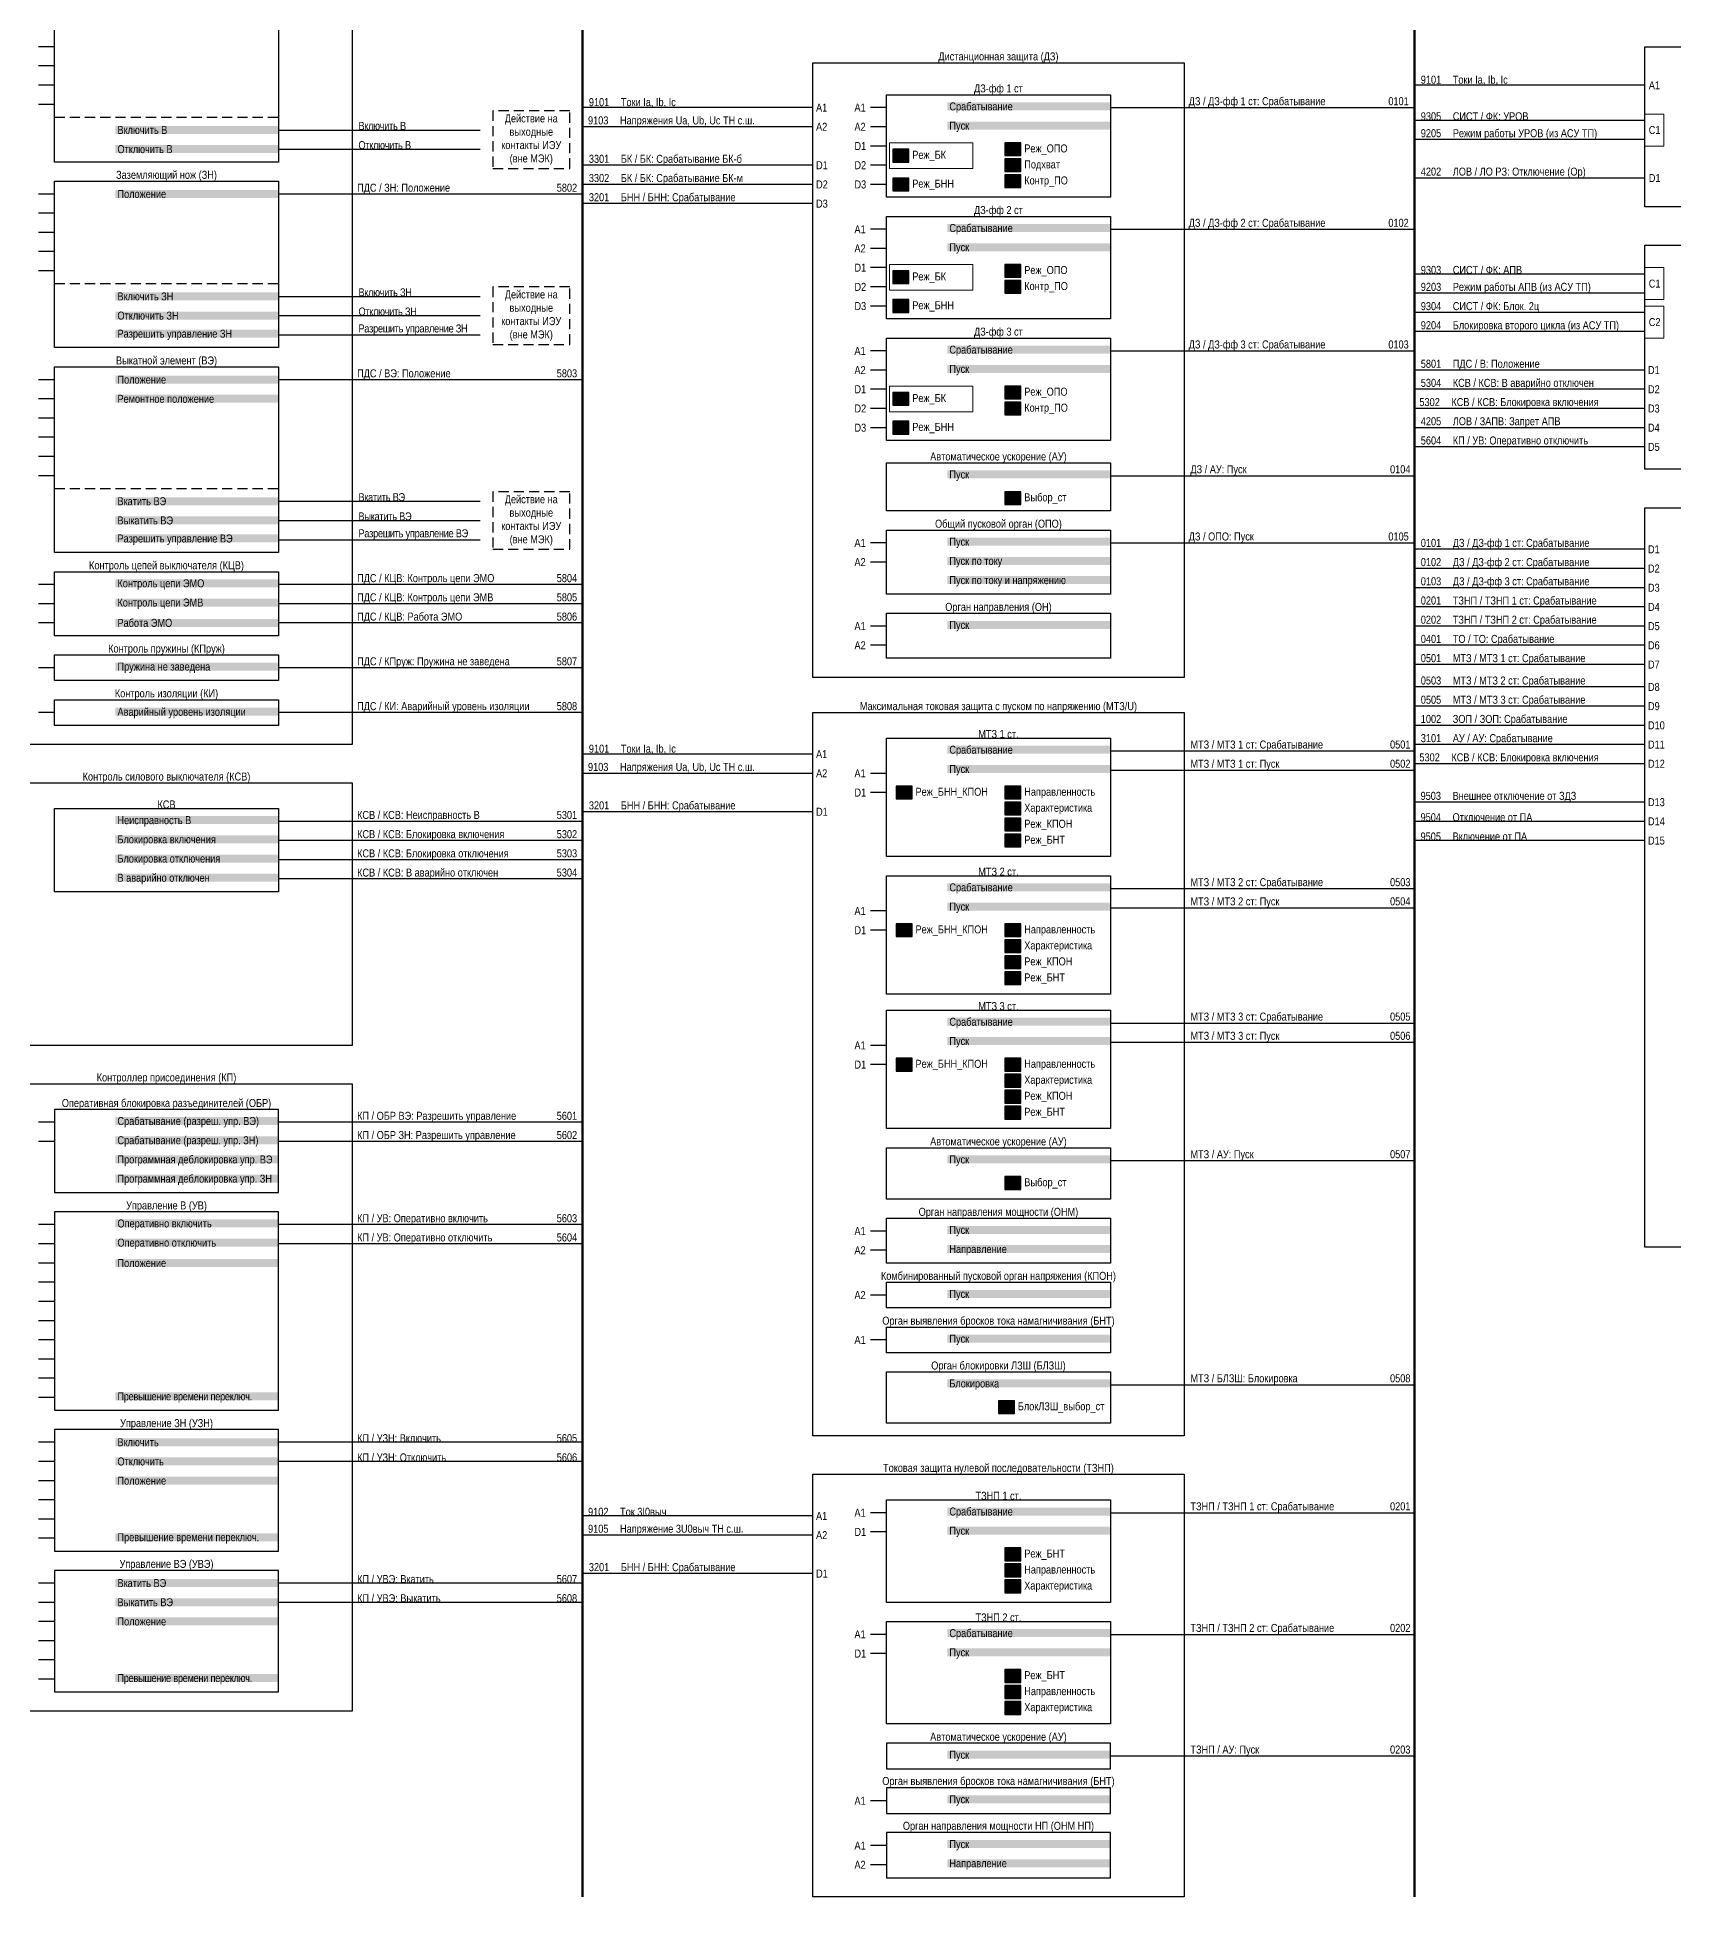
# Model space of a CAD drawing. Header units: millimetres. Extents: x 2179 to 12176, y -20554 to -12004.
# Drawn here: x 3894 to 4405, y -13749 to -13168 of the extents above; entities that cross this region are included whole.
import ezdxf
from ezdxf.enums import TextEntityAlignment as Align

# ---------------------------------------------------------------- set-up
doc = ezdxf.new("R2010")
doc.units = ezdxf.units.MM
doc.linetypes.add('HIDDEN2', pattern=[4.7625, 3.175, -1.5875])
for name, color, linetype, lineweight in [('GOOSE', 224, 'Continuous', 30), ('MMS', 190, 'Continuous', 30), ('Внутренняя шина', 4, 'Continuous', 70), ('Вход-Аналоги', 5, 'Continuous', 30), ('Линии связи', 75, 'Continuous', 30), ('Основная', 7, 'Continuous', 30), ('Сигналы внутр.', 13, 'Continuous', 30), ('Тонкая', 7, 'Continuous', 13), ('Цепи внешние', 134, 'Continuous', 30)]:
    doc.layers.add(name, color=color, linetype=linetype, lineweight=lineweight)
doc.styles.add('Narrow', font='ARIALN.TTF')
doc.styles.add('Табл дан', font='ARIALN.TTF')

# ---------------------------------------------------------------- blocks, each defined once
blk = doc.blocks.new('SW.3')
at = {"true_color": 0xadddf7}
h = blk.add_hatch(color=141, dxfattribs=at)
h.dxf.hatch_style = 1
h.paths.add_polyline_path([(5, 2), (0, 2), (0, -2), (5, -2)])
blk.add_lwpolyline([(5, 2), (0, 2), (0, -2), (5, -2)], close=True)
for points in [[(2, 1), (1, 1)], [(1, 0), (2, 0)], [(3, 0), (2, 1)], [(4, 0), (3, 0)], [(2, -1), (1, -1)]]:
    blk.add_lwpolyline(points)
blk = doc.blocks.new('SW.2')
at = {"true_color": 0xadddf7}
h = blk.add_hatch(color=141, dxfattribs=at)
h.dxf.hatch_style = 1
h.paths.add_polyline_path([(5, 2), (0, 2), (0, -2), (5, -2)])
blk.add_lwpolyline([(5, 2), (0, 2), (0, -2), (5, -2)], close=True)
for points in [[(1, 0), (2, 0)], [(2, 0), (3, 1)], [(3, 0), (4, 0)]]:
    blk.add_lwpolyline(points)

msp = doc.modelspace()

# ---------------------------------------------------------------- linework, layer by layer
at = {"layer": 'Внутренняя шина'}
for points in [[(4064, -13749), (4064, -13017)], [(4324, -13749), (4324, -13017)]]:
    msp.add_lwpolyline(points, dxfattribs=at)
at = {"layer": 'Линии связи'}
for points in [[(4396, -13183), (4324, -13183)], [(4229, -13190), (4324, -13190)], [(4396, -13194), (4324, -13194)], [(3969, -13197), (4032, -13197)], [(4136, -13196), (4064, -13196)], [(4396, -13200), (4324, -13200)], [(3969, -13203), (4032, -13203)], [(4136, -13208), (4064, -13208)], [(4064, -13217), (3969, -13217)], [(4136, -13214), (4064, -13214)], [(4136, -13220), (4064, -13220)], [(4229, -13228), (4324, -13228)], [(4396, -13242), (4324, -13242)], [(3969, -13249), (4032, -13249)], [(4396, -13248), (4324, -13248)], [(3969, -13255), (4032, -13255)], [(4396, -13254), (4324, -13254)], [(3969, -13261), (4032, -13261)], [(4396, -13260), (4324, -13260)], [(4229, -13266), (4324, -13266)], [(4064, -13275), (3969, -13275)], [(4396, -13272), (4324, -13272)], [(4396, -13278), (4324, -13278)], [(4396, -13284), (4324, -13284)], [(4396, -13290), (4324, -13290)], [(4396, -13296), (4324, -13296)], [(4229, -13305), (4324, -13305)], [(3969, -13313), (4032, -13313)], [(3969, -13319), (4032, -13319)], [(3969, -13325), (4032, -13325)], [(4229, -13326), (4324, -13326)], [(4396, -13328), (4324, -13328)], [(4064, -13339), (3969, -13339)], [(4396, -13334), (4324, -13334)], [(4064, -13345), (3969, -13345)], [(4396, -13340), (4324, -13340)], [(4064, -13351), (3969, -13351)], [(4396, -13346), (4324, -13346)], [(4396, -13352), (4324, -13352)], [(4396, -13358), (4324, -13358)], [(4064, -13365), (3969, -13365)], [(4396, -13364), (4324, -13364)], [(4396, -13371), (4324, -13371)], [(4064, -13379), (3969, -13379)], [(4396, -13377), (4324, -13377)], [(4396, -13383), (4324, -13383)], [(4229, -13391), (4324, -13391)], [(4396, -13389), (4324, -13389)], [(4229, -13397), (4324, -13397)], [(4396, -13395), (4324, -13395)], [(4136, -13398), (4064, -13398)], [(4396, -13407), (4324, -13407)], [(4064, -13413), (3969, -13413)], [(4136, -13410), (4064, -13410)], [(4396, -13413), (4324, -13413)], [(4064, -13419), (3969, -13419)], [(4396, -13419), (4324, -13419)], [(4064, -13425), (3969, -13425)], [(4064, -13431), (3969, -13431)], [(4229, -13434), (4324, -13434)], [(4229, -13440), (4324, -13440)], [(4229, -13476), (4324, -13476)], [(4229, -13482), (4324, -13482)], [(4064, -13507), (3969, -13507)], [(4064, -13513), (3969, -13513)], [(4229, -13519), (4324, -13519)], [(4064, -13539), (3969, -13539)], [(4064, -13545), (3969, -13545)], [(4229, -13589), (4324, -13589)], [(4064, -13607), (3969, -13607)], [(4064, -13613), (3969, -13613)], [(4229, -13629), (4324, -13629)], [(4136, -13636), (4064, -13636)], [(4064, -13651), (3969, -13651)], [(4136, -13648), (4064, -13648)], [(4064, -13657), (3969, -13657)], [(4229, -13667), (4324, -13667)], [(4229, -13705), (4324, -13705)]]:
    msp.add_lwpolyline(points, dxfattribs=at)
at = {"layer": 'Линии связи', "ltscale": 0.5}
for points in [[(4136, -13190), (4064, -13190)], [(4396, -13212), (4324, -13212)], [(4136, -13392), (4064, -13392)], [(4136, -13630), (4064, -13630)]]:
    msp.add_lwpolyline(points, dxfattribs=at)
at = {"layer": 'Основная', "linetype": 'HIDDEN2'}
for p, q in [((3899, -13193), (3969, -13193)), ((3899, -13245), (3969, -13245)), ((3899, -13309), (3969, -13309))]:
    msp.add_line(p, q, dxfattribs=at)
at = {"layer": 'Основная'}
for points in [[(3876, -13135), (3992, -13135), (3992, -13389), (3876, -13389)], [(3899, -13143), (3969, -13143), (3969, -13207), (3899, -13207)], [(4396, -13171), (4512, -13171), (4512, -13221), (4396, -13221)], [(4136, -13176), (4252, -13176), (4252, -13368), (4136, -13368)], [(4159, -13186), (4229, -13186), (4229, -13218), (4159, -13218)], [(3899, -13213), (3969, -13213), (3969, -13265), (3899, -13265)], [(4159, -13224), (4229, -13224), (4229, -13256), (4159, -13256)], [(4396, -13233), (4512, -13233), (4512, -13303), (4396, -13303)], [(4159, -13262), (4229, -13262), (4229, -13294), (4159, -13294)], [(3899, -13271), (3969, -13271), (3969, -13329), (3899, -13329)], [(4159, -13301), (4229, -13301), (4229, -13316), (4159, -13316)], [(4396, -13315), (4512, -13315), (4512, -13546), (4396, -13546)], [(4159, -13322), (4229, -13322), (4229, -13342), (4159, -13342)], [(3899, -13335), (3969, -13335), (3969, -13355), (3899, -13355)], [(4159, -13348), (4229, -13348), (4229, -13362), (4159, -13362)], [(3899, -13361), (3969, -13361), (3969, -13369), (3899, -13369)], [(3899, -13375), (3969, -13375), (3969, -13383), (3899, -13383)], [(4136, -13379), (4252, -13379), (4252, -13605), (4136, -13605)], [(4159, -13387), (4229, -13387), (4229, -13424), (4159, -13424)], [(3876, -13401), (3992, -13401), (3992, -13483), (3876, -13483)], [(3899, -13409), (3969, -13409), (3969, -13435), (3899, -13435)], [(4159, -13430), (4229, -13430), (4229, -13467), (4159, -13467)], [(4159, -13472), (4229, -13472), (4229, -13509), (4159, -13509)], [(3876, -13495), (3992, -13495), (3992, -13691), (3876, -13691)], [(3969, -13503), (3899, -13503), (3899, -13529), (3969, -13529)], [(4159, -13515), (4229, -13515), (4229, -13531), (4159, -13531)], [(3969, -13535), (3899, -13535), (3899, -13597), (3969, -13597)], [(4159, -13537), (4229, -13537), (4229, -13551), (4159, -13551)], [(4159, -13557), (4229, -13557), (4229, -13565), (4159, -13565)], [(4159, -13571), (4229, -13571), (4229, -13579), (4159, -13579)], [(4159, -13585), (4229, -13585), (4229, -13601), (4159, -13601)], [(3969, -13603), (3899, -13603), (3899, -13641), (3969, -13641)], [(4136, -13617), (4252, -13617), (4252, -13749), (4136, -13749)], [(4159, -13625), (4229, -13625), (4229, -13657), (4159, -13657)], [(3969, -13647), (3899, -13647), (3899, -13685), (3969, -13685)], [(4159, -13663), (4229, -13663), (4229, -13695), (4159, -13695)], [(4229, -13701), (4159, -13701), (4159, -13709), (4229, -13709)], [(4229, -13715), (4159, -13715), (4159, -13723), (4229, -13723)], [(4229, -13728.91), (4159, -13728.91), (4159, -13743.09), (4229, -13743.09)]]:
    msp.add_lwpolyline(points, close=True, dxfattribs=at)
for points in [[(3899, -13171), (3894, -13171)], [(3899, -13177), (3894, -13177)], [(3899, -13183), (3894, -13183)], [(3899, -13189), (3894, -13189)], [(4159, -13190), (4154, -13190)], [(4159, -13196), (4154, -13196)], [(4159, -13202), (4154, -13202)], [(4159, -13208), (4154, -13208)], [(3899, -13217), (3894, -13217)], [(4159, -13214), (4154, -13214)], [(3899, -13223), (3894, -13223)], [(3899, -13229), (3894, -13229)], [(4159, -13228), (4154, -13228)], [(3899, -13235), (3894, -13235)], [(4159, -13234), (4154, -13234)], [(4159, -13240), (4154, -13240)], [(3899, -13241), (3894, -13241)], [(4159, -13246), (4154, -13246)], [(4159, -13252), (4154, -13252)], [(4159, -13266), (4154, -13266)], [(3899, -13275), (3894, -13275)], [(4159, -13272), (4154, -13272)], [(3899, -13281), (3894, -13281)], [(4159, -13278), (4154, -13278)], [(3899, -13287), (3894, -13287)], [(4159, -13284), (4154, -13284)], [(3899, -13293), (3894, -13293)], [(4159, -13290), (4154, -13290)], [(3899, -13299), (3894, -13299)], [(3899, -13305), (3894, -13305)], [(4159, -13326), (4154, -13326)], [(4159, -13332), (4154, -13332)], [(3899, -13339), (3894, -13339)], [(3899, -13345), (3894, -13345)], [(3899, -13351), (3894, -13351)], [(4159, -13352), (4154, -13352)], [(4159, -13358), (4154, -13358)], [(3899, -13365), (3894, -13365)], [(3899, -13379), (3894, -13379)], [(4159, -13398), (4154, -13398)], [(4159, -13404), (4154, -13404)], [(4159, -13441), (4154, -13441)], [(4159, -13447), (4154, -13447)], [(4159, -13483), (4154, -13483)], [(4159, -13489), (4154, -13489)], [(3899, -13507), (3894, -13507)], [(3899, -13513), (3894, -13513)], [(3899, -13539), (3894, -13539)], [(4159, -13541), (4154, -13541)], [(3899, -13545), (3894, -13545)], [(4159, -13547), (4154, -13547)], [(3899, -13551), (3894, -13551)], [(3899, -13557), (3894, -13557)], [(3899, -13563), (3894, -13563)], [(4159, -13561), (4154, -13561)], [(3899, -13569), (3894, -13569)], [(3899, -13575), (3894, -13575)], [(4159, -13575), (4154, -13575)], [(3899, -13581), (3894, -13581)], [(3899, -13587), (3894, -13587)], [(3899, -13593), (3894, -13593)], [(3899, -13607), (3894, -13607)], [(3899, -13613), (3894, -13613)], [(3899, -13619), (3894, -13619)], [(3899, -13625), (3894, -13625)], [(4159, -13629), (4154, -13629)], [(3899, -13631), (3894, -13631)], [(4159, -13635), (4154, -13635)], [(3899, -13637), (3894, -13637)], [(3899, -13651), (3894, -13651)], [(3899, -13657), (3894, -13657)], [(3899, -13663), (3894, -13663)], [(3899, -13669), (3894, -13669)], [(4159, -13667), (4154, -13667)], [(3899, -13675), (3894, -13675)], [(4159, -13673), (4154, -13673)], [(3899, -13681), (3894, -13681)], [(4159, -13719), (4154, -13719)], [(4159, -13733), (4154, -13733)], [(4159, -13739), (4154, -13739)]]:
    msp.add_lwpolyline(points, dxfattribs=at)
at = {"layer": 'Основная', "linetype": 'HIDDEN2'}
for points in [[(4036, -13209), (4060, -13209), (4060, -13191), (4036, -13191)], [(4036, -13264), (4060, -13264), (4060, -13246), (4036, -13246)], [(4036, -13328), (4060, -13328), (4060, -13310), (4036, -13310)]]:
    msp.add_lwpolyline(points, close=True, dxfattribs=at)
at = {"layer": 'Тонкая'}
for points in [[(4396, -13192), (4402, -13192), (4402, -13202), (4396, -13202)], [(4160, -13201), (4186, -13201), (4186, -13209), (4160, -13209)], [(4160, -13239), (4186, -13239), (4186, -13247), (4160, -13247)], [(4396, -13240), (4402, -13240), (4402, -13250), (4396, -13250)], [(4396, -13252), (4402, -13252), (4402, -13262), (4396, -13262)], [(4160, -13277), (4186, -13277), (4186, -13285), (4160, -13285)]]:
    msp.add_lwpolyline(points, close=True, dxfattribs=at)

# ---------------------------------------------------------------- block references
at = {"layer": 'Основная'}
for name, p in [('SW.3', (4161, -13205)), ('SW.3', (4196, -13203)), ('SW.2', (4196, -13208)), ('SW.3', (4196, -13213)), ('SW.2', (4161, -13214)), ('SW.3', (4196, -13241)), ('SW.3', (4161, -13243)), ('SW.3', (4196, -13246)), ('SW.2', (4161, -13252)), ('SW.3', (4161, -13281)), ('SW.3', (4196, -13279)), ('SW.3', (4196, -13284)), ('SW.2', (4161, -13290)), ('SW.3', (4196, -13312)), ('SW.3', (4162, -13404)), ('SW.3', (4196, -13404)), ('SW.3', (4196, -13409)), ('SW.2', (4196, -13414)), ('SW.2', (4196, -13419)), ('SW.3', (4162, -13447)), ('SW.3', (4196, -13447)), ('SW.3', (4196, -13452)), ('SW.2', (4196, -13457)), ('SW.2', (4196, -13462)), ('SW.3', (4162, -13489)), ('SW.3', (4196, -13489)), ('SW.3', (4196, -13494)), ('SW.2', (4196, -13499)), ('SW.2', (4196, -13504)), ('SW.3', (4196, -13526)), ('SW.3', (4194, -13596)), ('SW.2', (4196, -13642)), ('SW.3', (4196, -13647)), ('SW.3', (4196, -13652)), ('SW.2', (4196, -13680)), ('SW.3', (4196, -13685)), ('SW.3', (4196, -13690))]:
    msp.add_blockref(name, p, dxfattribs=at)

# ---------------------------------------------------------------- texts
at = {"layer": 'GOOSE', "char_height": 2.5, "attachment_point": 7, "style": 'Narrow'}
for s, insert, width in [('9503^IВнешнее отключение от ЗДЗ', (4325.93, -13407), 73.0735), ('\\pt10;9504^IОтключение от ПА', (4325.93, -13413), 73.0735), ('9505^IВключение от ПА', (4325.93, -13419), 48)]:
    msp.add_mtext(s, dxfattribs=dict(at, insert=insert, width=width))
at = {"layer": 'MMS', "char_height": 2.5, "attachment_point": 7, "style": 'Narrow'}
for s, insert, width in [('9305^IСИСТ / ФК: УРОВ', (4326, -13194), 48), ('9205^IРежим работы УРОВ (из АСУ ТП)', (4326, -13200), 70), ('9303^IСИСТ / ФК: АПВ', (4326, -13242), 48), ('9203^IРежим работы АПВ (из АСУ ТП)', (4326, -13248), 70), ('\\pt10;9304^IСИСТ / ФК: Блок. 2ц', (4326, -13254), 48), ('9204^IБлокировка второго цикла (из АСУ ТП)', (4326, -13260), 70)]:
    msp.add_mtext(s, dxfattribs=dict(at, insert=insert, width=width))
at = {"layer": 'Вход-Аналоги', "char_height": 2.5, "attachment_point": 7, "style": 'Narrow'}
for s, insert, width in [('9101^IТоки Ia, Ib, Ic', (4326, -13183), 48), ('9101^IТоки Ia, Ib, Ic', (4066, -13190), 48), ('9103^IНапряжения Ua, Ub, Uc ТН с.ш.', (4065.73, -13196), 53.2651), ('9101^IТоки Ia, Ib, Ic', (4066, -13392), 48), ('9103^IНапряжения Ua, Ub, Uc ТН с.ш.', (4065.73, -13398), 53.2651), ('9102^IТок 3I0выч', (4065.75, -13630), 48), ('9105^IНапряжение 3U0выч ТН с.ш.', (4065.75, -13636), 70.25)]:
    msp.add_mtext(s, dxfattribs=dict(at, insert=insert, width=width))
at = {"layer": 'Основная', "style": 'Табл дан'}
for s, p in [('A1', (4397.25, -13183)), ('A1', (4137, -13190)), ('A1', (4149, -13190)), ('A2', (4137, -13196)), ('A2', (4149, -13196)), ('C1', (4397.25, -13197)), ('D1', (4149, -13202)), ('Реж_БК', (4167.07, -13204.75)), ('Реж_ОПО', (4202.07, -13202.75)), ('D1', (4137, -13208)), ('D2', (4149, -13208)), ('Подхват', (4202.07, -13207.75)), ('Контр_ПО', (4202.07, -13212.75)), ('D1', (4397.25, -13212)), ('D2', (4137, -13214)), ('D3', (4149, -13214)), ('Реж_БНН', (4167.07, -13213.75)), ('D3', (4137, -13220)), ('A1', (4149, -13228)), ('A2', (4149, -13234)), ('D1', (4149, -13240)), ('Реж_ОПО', (4202.07, -13240.75)), ('D2', (4149, -13246)), ('Реж_БК', (4167.07, -13242.75)), ('Контр_ПО', (4202.07, -13245.75)), ('C1', (4397.25, -13245)), ('D3', (4149, -13252)), ('Реж_БНН', (4167.07, -13251.75)), ('C2', (4397.25, -13257)), ('A1', (4149, -13266)), ('A2', (4149, -13272)), ('D1', (4397, -13272)), ('D1', (4149, -13278)), ('Реж_БК', (4167.07, -13280.75)), ('Реж_ОПО', (4202.07, -13278.75)), ('D2', (4397, -13278)), ('D2', (4149, -13284)), ('Контр_ПО', (4202.07, -13283.75)), ('D3', (4397, -13284)), ('D3', (4149, -13290)), ('Реж_БНН', (4167.07, -13289.75)), ('D4', (4397, -13290)), ('D5', (4397, -13296)), ('Выбор_ст', (4202.07, -13311.75)), ('A1', (4149, -13326)), ('D1', (4397, -13328)), ('A2', (4149, -13332)), ('D2', (4397, -13334)), ('D3', (4397, -13340)), ('D4', (4397, -13346)), ('A1', (4149, -13352)), ('D5', (4397, -13352)), ('A2', (4149, -13358)), ('D6', (4397, -13358)), ('D7', (4397, -13364)), ('D8', (4397, -13371)), ('D9', (4397, -13377)), ('D10', (4397, -13383)), ('A1', (4137, -13392)), ('D11', (4397, -13389)), ('A2', (4137, -13398)), ('A1', (4149, -13398)), ('D12', (4397, -13395)), ('D1', (4149, -13404)), ('Реж_БНН_КПОН', (4168.07, -13403.75)), ('Направленность', (4202.07, -13403.75)), ('D1', (4137, -13410)), ('Характеристика', (4202.07, -13408.75)), ('D13', (4397, -13407)), ('Реж_КПОН', (4202.07, -13413.75)), ('D14', (4397, -13413)), ('Реж_БНТ', (4202.07, -13418.75)), ('D15', (4397, -13419)), ('A1', (4149, -13441)), ('D1', (4149, -13447)), ('Реж_БНН_КПОН', (4168.07, -13446.75)), ('Направленность', (4202.07, -13446.75)), ('Характеристика', (4202.07, -13451.75)), ('Реж_КПОН', (4202.07, -13456.75)), ('Реж_БНТ', (4202.07, -13461.75)), ('A1', (4149, -13483)), ('D1', (4149, -13489)), ('Реж_БНН_КПОН', (4168.07, -13488.75)), ('Направленность', (4202.07, -13488.75)), ('Характеристика', (4202.07, -13493.75)), ('Реж_КПОН', (4202.07, -13498.75)), ('Реж_БНТ', (4202.07, -13503.75)), ('Выбор_ст', (4202.07, -13525.75)), ('A1', (4149, -13541)), ('A2', (4149, -13547)), ('A2', (4149, -13561)), ('A1', (4149, -13575)), ('БлокЛЗШ_выбор_ст', (4200.07, -13595.75)), ('A1', (4137, -13630)), ('A1', (4149, -13629)), ('A2', (4137, -13636)), ('D1', (4149, -13635)), ('Реж_БНТ', (4202.07, -13641.75)), ('D1', (4137, -13648)), ('Направленность', (4202.07, -13646.75)), ('Характеристика', (4202.07, -13651.75)), ('A1', (4149, -13667)), ('D1', (4149, -13673)), ('Реж_БНТ', (4202.07, -13679.75)), ('Направленность', (4202.07, -13684.75)), ('Характеристика', (4202.07, -13689.75)), ('A1', (4149, -13719)), ('A1', (4149, -13733)), ('A2', (4149, -13739))]:
    msp.add_text(s, height=2.5, dxfattribs=at).set_placement(p, align=Align.MIDDLE_LEFT)
at = {"layer": 'Основная', "char_height": 2.5, "style": 'Narrow'}
for s, insert, width, attachment_point in [('Дистанционная защита (ДЗ)', (4194, -13176), 116, 8), ('ДЗ-фф 1 ст', (4194, -13186), 70, 8), ('Действие на выходные контакты ИЭУ (вне МЭК)', (4048, -13200), 24, 5), ('Заземляющий нож (ЗН)', (3934, -13213), 70, 8), ('ДЗ-фф 2 ст', (4194, -13224), 70, 8), ('Действие на выходные контакты ИЭУ (вне МЭК)', (4048, -13255), 24, 5), ('ДЗ-фф 3 ст', (4194, -13262), 70, 8), ('Выкатной элемент (ВЭ)', (3934, -13271), 70, 8), ('Автоматическое ускорение (АУ)', (4194, -13301), 70, 8), ('Действие на выходные контакты ИЭУ (вне МЭК)', (4048, -13319), 24, 5), ('Общий пусковой орган (ОПО)', (4194, -13322), 70, 8), ('Контроль цепей выключателя (КЦВ)', (3934, -13335), 70, 8), ('Орган направления (ОН)', (4194, -13348), 70, 8), ('Контроль пружины (КПруж)', (3934, -13361), 70, 8), ('Контроль изоляции (КИ)', (3934, -13375), 70, 8), ('Максимальная токовая защита с пуском по напряжению (МТЗ/U)', (4194, -13379), 116, 8), ('\\A1;МТЗ 1 ст.', (4194, -13387), 70, 8), ('Контроль силового выключателя (КСВ)', (3934, -13401), 116, 8), ('КСВ', (3934, -13409), 70, 8), ('\\A1;МТЗ 2 ст.', (4194, -13430), 70, 8), ('\\A1;МТЗ 3 ст.', (4194, -13472), 70, 8), ('Контроллер присоединения (КП)', (3934, -13495), 116, 8), ('Оперативная блокировка разъединителей (ОБР)', (3934, -13503), 70, 8), ('Автоматическое ускорение (АУ)', (4194, -13515), 70, 8), ('Управление В (УВ)', (3934, -13535), 70, 8), ('Орган направления мощности (ОНМ)', (4194, -13537), 70, 8), ('Комбинированный пусковой орган напряжения (КПОН)', (4194, -13557), 82, 8), ('Орган выявления бросков тока намагничивания (БНТ)', (4194, -13571), 82, 8), ('Орган блокировки ЛЗШ (БЛЗШ)', (4194, -13585), 70, 8), ('Управление ЗН (УЗН)', (3934, -13603), 70, 8), ('Токовая защита нулевой последовательности (ТЗНП)', (4194, -13617), 116, 8), ('\\A1;ТЗНП 1 ст.', (4194, -13625), 70, 8), ('Управление ВЭ (УВЭ)', (3934, -13647), 70, 8), ('\\A1;ТЗНП 2 ст.', (4194, -13663), 70, 8), ('Автоматическое ускорение (АУ)', (4194, -13701), 70, 8), ('Орган выявления бросков тока намагничивания (БНТ)', (4194, -13714.82), 74, 8), ('Орган направления мощности НП (ОНМ НП)', (4194, -13728.82), 70, 8)]:
    msp.add_mtext(s, dxfattribs=dict(at, insert=insert, width=width, attachment_point=attachment_point))
at = {"layer": 'Основная', "char_height": 2.5, "width": 51, "attachment_point": 4, "style": 'Narrow', "bg_fill": 1, "box_fill_scale": 1, "bg_fill_color": 9, "bg_fill_transparency": 0}
for s, insert in [('\\pl0.67568;Срабатывание', (4178, -13190)), ('\\pl0.67568;Пуск', (4178, -13196)), ('\\pl0.67568;Включить В', (3918, -13197)), ('\\pl0.67568;Отключить В', (3918, -13203)), ('\\pl0.67568;Положение', (3918, -13217)), ('\\pl0.67568;Срабатывание', (4178, -13228)), ('\\pl0.67568;Пуск', (4178, -13234)), ('\\pl0.67568;Включить ЗН', (3918, -13249)), ('\\pl0.67568;Отключить ЗН', (3918, -13255)), ('\\pl0.67568;Разрешить управление ЗН', (3918, -13261)), ('\\pl0.67568;Срабатывание', (4178, -13266)), ('\\pl0.67568;Положение', (3918, -13275)), ('\\pl0.67568;Пуск', (4178, -13272)), ('\\pl0.67568;Ремонтное положение', (3918, -13281)), ('\\pl0.67568;Пуск', (4178, -13305)), ('\\pl0.67568;Вкатить ВЭ', (3918, -13313)), ('\\pl0.67568;Выкатить ВЭ', (3918, -13319)), ('\\pl0.67568;Разрешить управление ВЭ', (3918, -13325)), ('\\pl0.67568;Пуск', (4178, -13326)), ('\\pl0.67568;Пуск по току', (4178, -13332)), ('\\pl0.67568;Контроль цепи ЭМО', (3918, -13339)), ('\\pl0.67568;Пуск по току и напряжению', (4178, -13338)), ('\\pl0.67568;Контроль цепи ЭМВ', (3918, -13345)), ('\\pl0.67568;Работа ЭМО', (3918, -13351)), ('\\pl0.67568;Пуск', (4178, -13352)), ('\\pl0.67568;Пружина не заведена', (3918, -13365)), ('\\pl0.67568;Аварийный уровень изоляции', (3918, -13379.15)), ('\\pl0.67568;Срабатывание', (4178, -13391)), ('\\pl0.67568;Пуск', (4178, -13397)), ('\\pl0.67568;Неисправность В', (3918, -13413)), ('\\pl0.67568;Блокировка включения', (3918, -13419)), ('\\pl0.67568;Блокировка отключения', (3918, -13425)), ('\\pl0.67568;В аварийно отключен', (3918, -13431)), ('\\pl0.67568;Срабатывание', (4178, -13434)), ('\\pl0.67568;Пуск', (4178, -13440)), ('\\pl0.67568;Срабатывание', (4178, -13476)), ('\\pl0.67568;Пуск', (4178, -13482)), ('\\pl0.67568;Срабатывание (разреш. упр. ВЭ)', (3918, -13507)), ('\\pl0.67568;Срабатывание (разреш. упр. ЗН)', (3918, -13513)), ('\\pl0.67568;Программная деблокировка упр. ВЭ', (3918, -13519)), ('\\pl0.67568;Пуск', (4178, -13519)), ('\\pl0.67568;Программная деблокировка упр. ЗН', (3918, -13525)), ('\\pl0.67568;Оперативно включить', (3918, -13539)), ('\\pl0.67568;Пуск', (4178, -13541)), ('\\pl0.67568;Оперативно отключить', (3918, -13545)), ('\\pl0.67568;Направление', (4178, -13547)), ('\\pl0.67568;Положение', (3918, -13551)), ('\\pl0.67568;Пуск', (4178, -13561)), ('\\pl0.67568;Пуск', (4178, -13575)), ('\\pl0.67568;Блокировка', (4178, -13589)), ('\\pl0.67568;{\\T0.95;Превышение времени переключ.}', (3918, -13593.02)), ('\\pl0.67568;Включить', (3918, -13607)), ('\\pl0.67568;Отключить', (3918, -13613)), ('\\pl0.67568;Положение', (3918, -13619)), ('\\pl0.67568;Срабатывание', (4178, -13629)), ('\\pl0.67568;Превышение времени переключ.', (3918, -13637.02)), ('\\pl0.67568;Пуск', (4178, -13635)), ('\\pl0.67568;Вкатить ВЭ', (3918, -13651)), ('\\pl0.67568;Выкатить ВЭ', (3918, -13657)), ('\\pl0.67568;Положение', (3918, -13663)), ('\\pl0.67568;Срабатывание', (4178, -13667)), ('\\pl0.67568;Пуск', (4178, -13673)), ('\\pl0.67568;{\\T0.95;Превышение времени переключ.}', (3918, -13681.02)), ('\\pl0.67568;Пуск', (4178, -13705)), ('\\pl0.67568;Пуск', (4178, -13718.91)), ('\\pl0.67568;Пуск', (4178, -13732.91)), ('\\pl0.67568;Направление', (4178, -13738.91))]:
    msp.add_mtext(s, dxfattribs=dict(at, insert=insert))
at = {"layer": 'Сигналы внутр.', "char_height": 2.5, "attachment_point": 7}
for s, insert, width, style in [('ДЗ / {\\A1;ДЗ-фф 1 ст}: Срабатывание^I^I   0101^I', (4253.47, -13190), 70.527, 'Табл дан'), ('3301^IБК / БК: Срабатывание БК-б', (4066, -13208), 70, 'Narrow'), ('3302^IБК / БК: Срабатывание БК-м', (4066, -13214), 70, 'Narrow'), ('ПДС / ЗН: Положение^I^I^I^I   5802', (3993.57, -13217), 70.43, 'Табл дан'), ('3201^IБНН / БНН: Срабатывание', (4066, -13220), 48, 'Narrow'), ('ДЗ / {\\A1;ДЗ-фф 2 ст}: Срабатывание^I^I   0102', (4253.47, -13228), 70.527, 'Табл дан'), ('ДЗ / {\\A1;ДЗ-фф 3 ст}: Срабатывание^I^I   0103^I', (4253.47, -13266), 70.527, 'Табл дан'), ('5801^IПДС / В: Положение', (4326, -13272), 63, 'Narrow'), ('ПДС / ВЭ: Положение^I^I^I^I   5803', (3993.57, -13275), 70.43, 'Табл дан'), ('5304^IКСВ / КСВ: В аварийно отключен', (4326, -13278), 70, 'Narrow'), ('5302^IКСВ / КСВ: Блокировка включения', (4325.57, -13284), 58.43, 'Табл дан'), ('4205^IЛОВ / ЗАПВ: Запрет АПВ', (4326, -13290), 70, 'Narrow'), ('5604^IКП / УВ: Оперативно отключить', (4326, -13296), 70, 'Narrow'), ('ДЗ / АУ{\\A1;: }Пуск^I^I^I^I   ^I   0104^I', (4254, -13305), 70, 'Табл дан'), ('ДЗ / ОПО: Пуск^I^I^I^I   0105^I', (4253.47, -13326), 70.527, 'Табл дан'), ('0101^IДЗ / {\\A1;ДЗ-фф 1 ст}: Срабатывание ', (4326, -13328), 70, 'Narrow'), ('0102^IДЗ / {\\A1;ДЗ-фф 2 ст}: Срабатывание ', (4326, -13334), 70, 'Narrow'), ('ПДС / КЦВ: Контроль цепи ЭМО^I^I   5804', (3993.57, -13339), 70.43, 'Табл дан'), ('0103^IДЗ / {\\A1;ДЗ-фф 3 ст}: Срабатывание ', (4326, -13340), 70, 'Narrow'), ('ПДС / КЦВ: Контроль цепи ЭМВ^I^I   5805', (3993.57, -13345), 70.43, 'Табл дан'), ('0201^IТЗНП / {\\A1;ТЗНП 1 ст: }Срабатывание', (4326, -13346), 70, 'Табл дан'), ('ПДС / КЦВ: Работа ЭМО^I^I^I   5806', (3993.57, -13351), 70.43, 'Табл дан'), ('0202^IТЗНП / {\\A1;ТЗНП 2 ст: }Срабатывание', (4326, -13352), 70, 'Табл дан'), ('0401^IТО / ТО: Срабатывание', (4326, -13358), 48, 'Narrow'), ('ПДС / КПруж: Пружина не заведена^I^I   5807', (3993.57, -13365), 70.43, 'Табл дан'), ('0501^IМТЗ / {\\A1;МТЗ 1 ст: Срабатывание}', (4326, -13364), 71, 'Narrow'), ('0503^IМТЗ / {\\A1;МТЗ 2 ст: Срабатывание}', (4326, -13371), 71, 'Narrow'), ('0505^IМТЗ / {\\A1;МТЗ 3 ст: Срабатывание}', (4326, -13377), 71, 'Narrow'), ('ПДС / КИ: Аварийный уровень изоляции^I   5808', (3993.57, -13379), 70.43, 'Табл дан'), ('1002^IЗОП / ЗОП: Срабатывание', (4326, -13383), 48, 'Narrow'), ('3101^IАУ / АУ: Срабатывание', (4326, -13389), 48, 'Narrow'), ('МТЗ / {\\A1;МТЗ 1 ст: Срабатывание^I^I   }0501^I', (4254, -13391), 70, 'Табл дан'), ('5302^IКСВ / КСВ: Блокировка включения', (4325.57, -13395), 58.43, 'Табл дан'), ('МТЗ / {\\A1;МТЗ 1 ст: Пуск^I^I^I^I   }0502^I', (4254, -13397), 70, 'Табл дан'), ('3201^IБНН / БНН: Срабатывание', (4066, -13410), 70, 'Narrow'), ('КСВ / КСВ: Неисправность В^I^I^I   5301', (3993.57, -13413), 71.43, 'Табл дан'), ('КСВ / КСВ: Блокировка включения^I^I   5302', (3993.57, -13419), 71.43, 'Табл дан'), ('КСВ / КСВ: Блокировка отключения^I^I   5303^I', (3993.57, -13425), 71.43, 'Табл дан'), ('КСВ / КСВ: В аварийно отключен^I^I   5304', (3993.57, -13431), 70.43, 'Табл дан'), ('МТЗ / {\\A1;МТЗ 2 ст: Срабатывание^I^I   }0503^I', (4254, -13434), 70, 'Табл дан'), ('МТЗ / {\\A1;МТЗ 2 ст: Пуск^I^I^I^I   }0504', (4254, -13440), 70, 'Табл дан'), ('МТЗ / {\\A1;МТЗ 3 ст: Срабатывание^I^I   }0505', (4254, -13476), 70, 'Табл дан'), ('МТЗ / {\\A1;МТЗ 3 ст: Пуск^I^I^I^I   }0506', (4254, -13482), 70, 'Табл дан'), ('КП / ОБР ВЭ: Разрешить управление^I^I   5601', (3993.57, -13507), 70.43, 'Табл дан'), ('КП / ОБР ЗН: Разрешить управление^I^I   5602^I', (3993.57, -13513), 70.43, 'Табл дан'), ('МТЗ / АУ: Пуск^I^I^I^I   ^I   0507', (4254, -13519), 70, 'Табл дан'), ('КП / УВ: Оперативно включить^I   ^I   5603^I', (3993.57, -13539), 70.43, 'Табл дан'), ('КП / УВ: Оперативно отключить^I   ^I   5604^I', (3993.57, -13545), 70.43, 'Табл дан'), ('МТЗ / БЛЗШ: Блокировка^I^I   ^I   0508', (4254, -13589), 70, 'Табл дан'), ('КП / УЗН: Включить^I^I   ^I^I   5605^I', (3993.57, -13607), 70.43, 'Табл дан'), ('КП / УЗН: Отключить^I^I   ^I^I   5606^I', (3993.57, -13613), 70.43, 'Табл дан'), ('ТЗНП / {\\A1;ТЗНП 1 ст: }Срабатывание^I^I   0201^I', (4254, -13629), 70, 'Табл дан'), ('3201^IБНН / БНН: Срабатывание', (4066, -13648), 70, 'Narrow'), ('КП / УВЭ: Вкатить^I^I^I   ^I   5607^I', (3993.57, -13651), 70.43, 'Табл дан'), ('КП / УВЭ: Выкатить^I^I   ^I^I   5608^I', (3993.57, -13657), 70.43, 'Табл дан'), ('ТЗНП / {\\A1;ТЗНП 2 ст: }Срабатывание^I^I   0202^I', (4254, -13667), 70, 'Табл дан'), ('ТЗНП / АУ{\\A1;: }Пуск^I^I^I^I   0203^I', (4254, -13705), 70, 'Табл дан')]:
    msp.add_mtext(s, dxfattribs=dict(at, insert=insert, width=width, style=style))
at = {"layer": 'Сигналы внутр.', "ltscale": 0.5, "insert": (4326, -13212), "char_height": 2.5, "width": 58, "attachment_point": 7, "style": 'Narrow'}
msp.add_mtext('4202^IЛОВ / ЛО РЗ: Отключение (Op)', dxfattribs=at)
at = {"layer": 'Цепи внешние', "char_height": 2.5, "width": 71, "attachment_point": 7, "style": 'Табл дан'}
for s, insert in [('{\\T0.95;Включить В}', (3994, -13197)), ('{\\T0.95;Отключить В}', (3994, -13203)), ('{\\T0.95;Включить ЗН}', (3994, -13249)), ('{\\T0.95;Отключить ЗН}', (3994, -13255)), ('{\\T0.95;Разрешить управление ЗН}', (3994, -13261)), ('{\\T0.95;Вкатить ВЭ}', (3994, -13313)), ('{\\T0.95;Выкатить ВЭ}', (3994, -13319)), ('{\\T0.95;Разрешить управление ВЭ}', (3994, -13325))]:
    msp.add_mtext(s, dxfattribs=dict(at, insert=insert))

doc.saveas('drawing.dxf')
